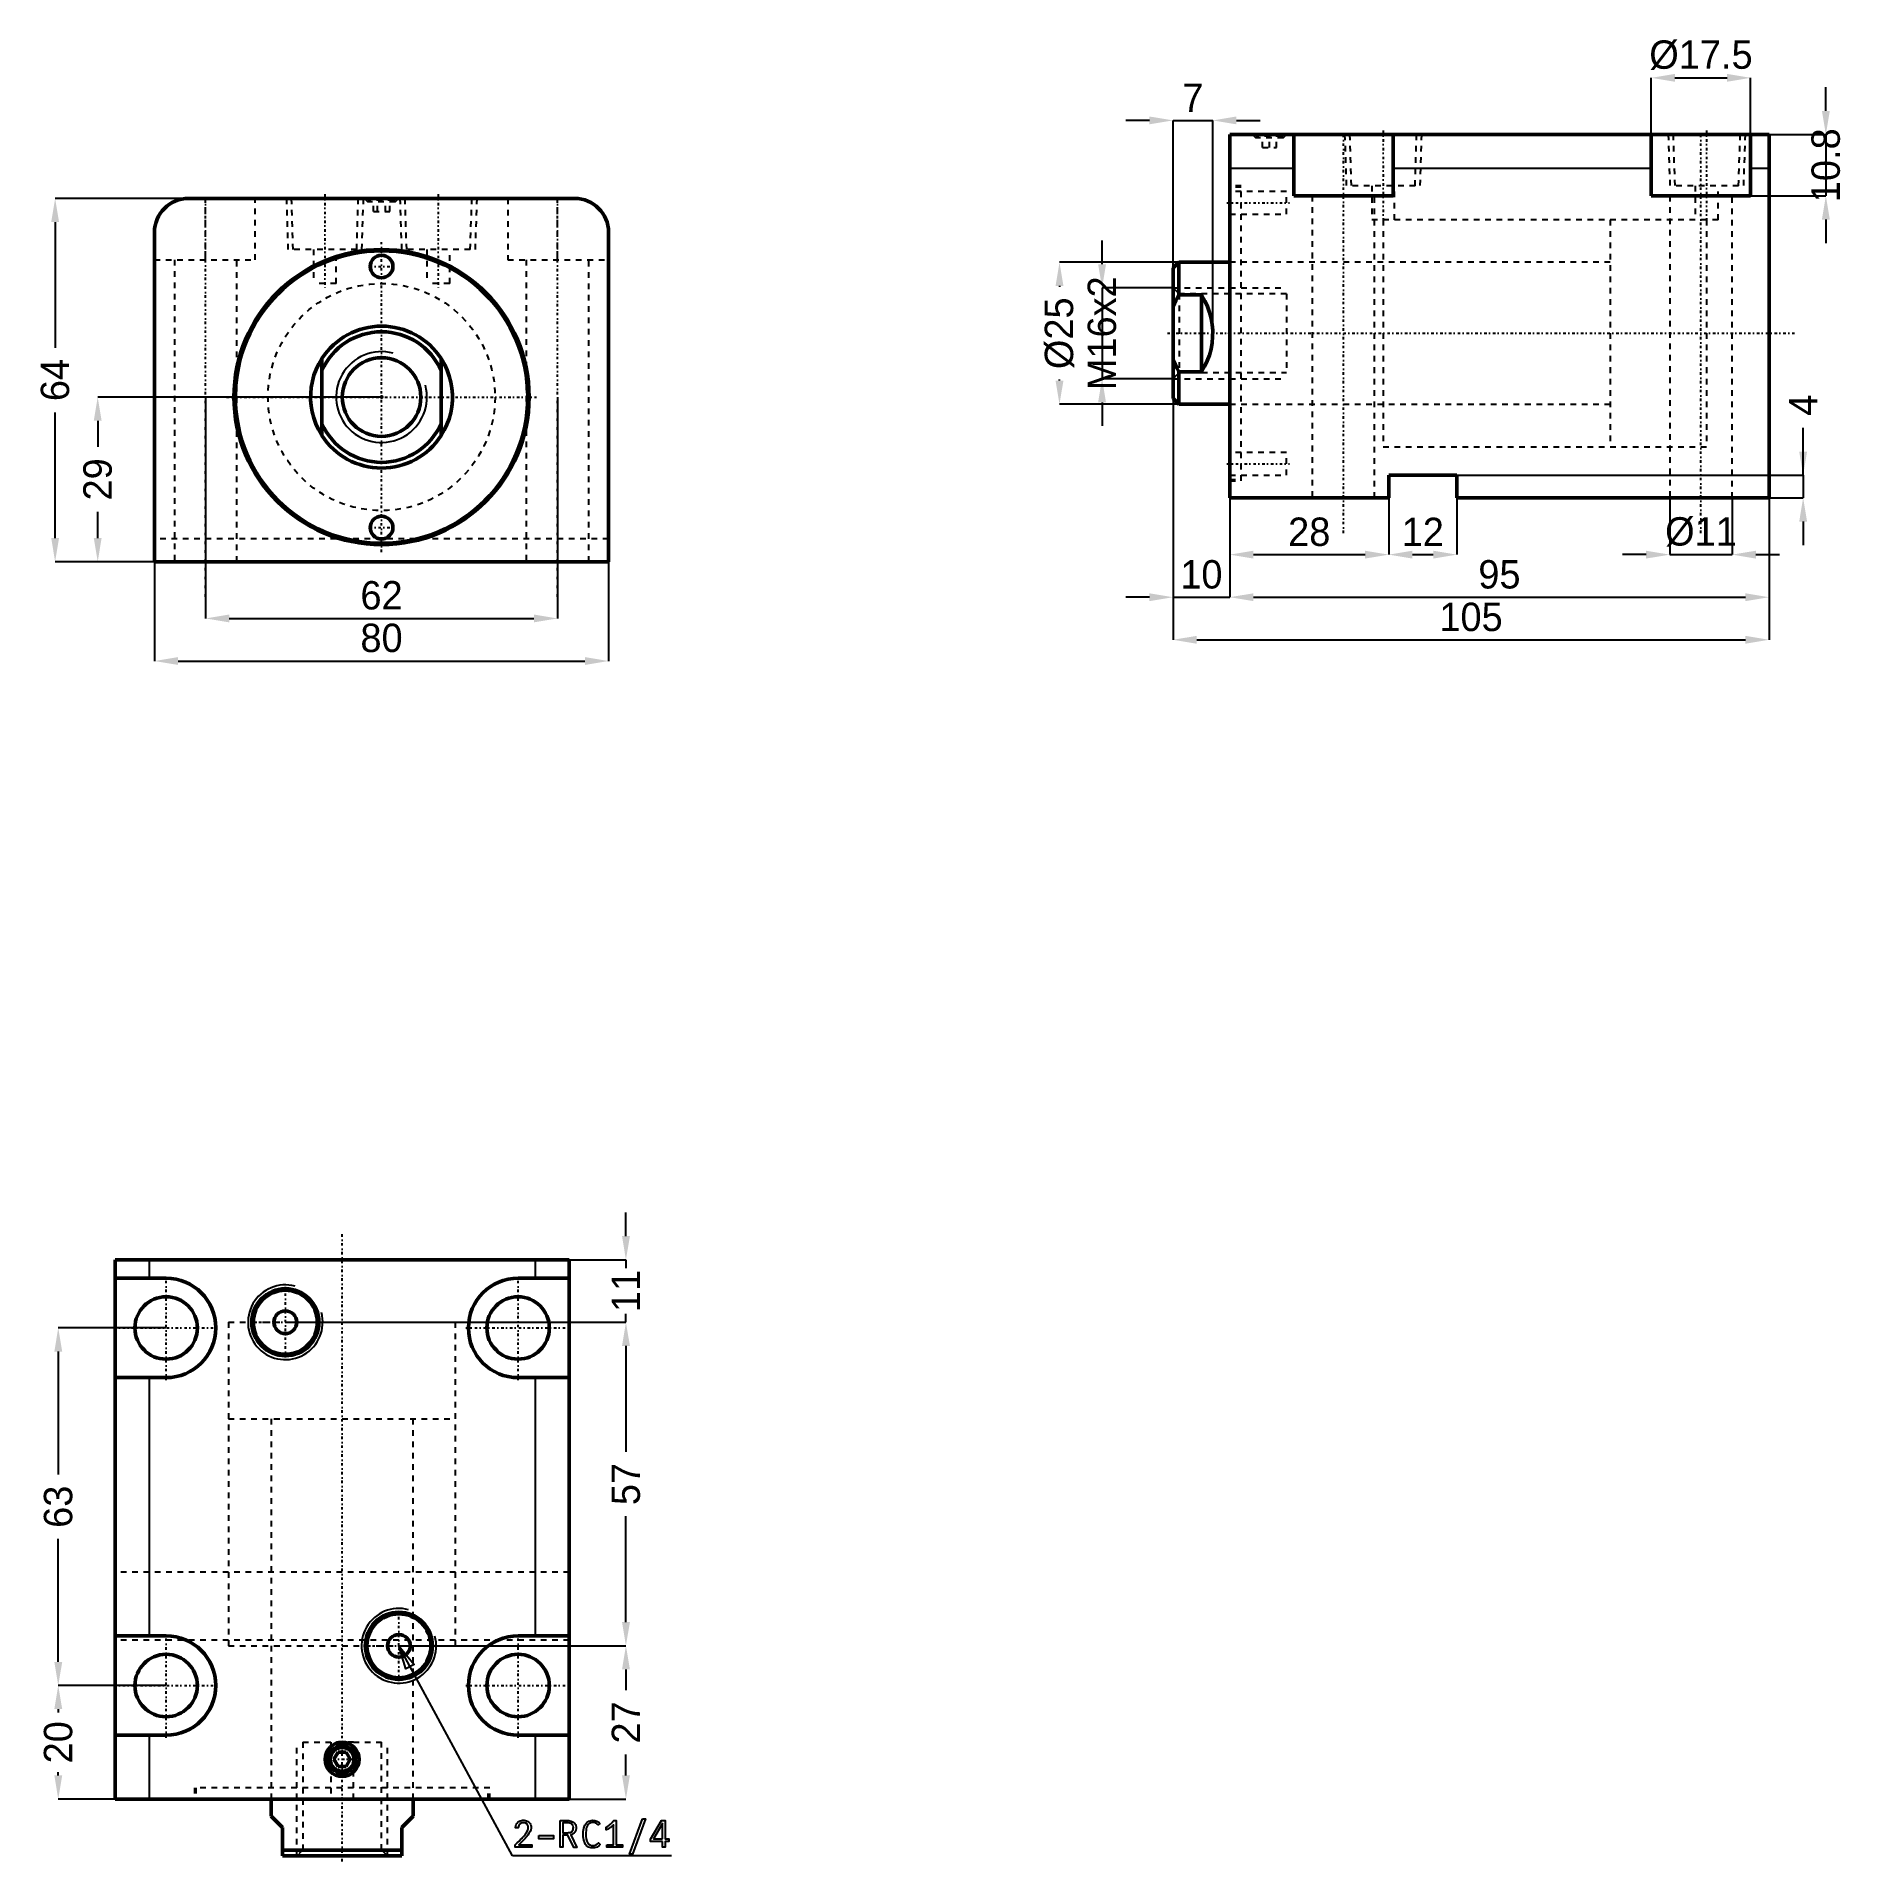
# Model space of a CAD drawing. Header units: millimetres. Extents: x -61 to 258, y -258 to 64.
import ezdxf

# ---------------------------------------------------------------- set-up
doc = ezdxf.new("R2010")
doc.units = ezdxf.units.MM
doc.linetypes.add('Center', pattern=[1.5, 0.45, -0.5, 0.05, -0.5])
doc.linetypes.add('Dashed', pattern=[2, 1, -1])
for name, color, linetype, lineweight in [('2d ConnectionPoints', 7, 'Continuous', 50), ('AM_0', 7, 'Continuous', 50), ('AM_4', 3, 'Continuous', 25), ('AM_5', 3, 'Continuous', 25), ('AM_7', 7, 'Center', 25), ('AM_9', 6, 'Dashed', 25)]:
    doc.layers.add(name, color=color, linetype=linetype, lineweight=lineweight)
doc.dimstyles.new('ISO-25', dxfattribs={"dimtxt": 2.5, "dimasz": 2.5, "dimexe": 1.25, "dimexo": 0.625, "dimtad": 1, "dimtxsty": 'Standard', "dimcen": 2.5, "dimadec": 0, "dimazin": 0, "dimtfac": 1, "dimtmove": 0, "dimatfit": 3, "dimfxl": 1, "dimarcsym": 0})

# ---------------------------------------------------------------- blocks, each defined once
blk = doc.blocks.new('1_RODcxhc_a_sd_40_40_IN_0_in_CXHC_A_IN_LA_40_40ST_0__CN_0')
at = {"layer": 'AM_0'}
for p, q in [((-10.5, -6.78), (-10.5, 6.78)), ((10.5, 6.78), (10.5, -6.78))]:
    blk.add_line(p, q, dxfattribs=at)
for points in [[(-10.5, 6.78), (-11.05, 5.84), (-11.52, 4.86), (-11.9, 3.83), (-12.19, 2.78), (-12.38, 1.71), (-12.48, 0.62), (-12.49, -0.47), (-12.4, -1.55), (-12.22, -2.63), (-11.94, -3.68), (-11.58, -4.71), (-11.12, -5.7), (-10.58, -6.65), (-10.5, -6.78)], [(10.5, -6.78), (11.05, -5.84), (11.52, -4.86), (11.9, -3.83), (12.19, -2.78), (12.38, -1.71), (12.48, -0.62), (12.49, 0.47), (12.4, 1.55), (12.22, 2.63), (11.94, 3.68), (11.58, 4.71), (11.12, 5.7), (10.58, 6.65), (10.5, 6.78)]]:
    blk.add_lwpolyline(points, dxfattribs=at)
blk.add_circle((0, 0), 6.92, dxfattribs=at)
for radius, start, end in [(12.5, 32.8599, 147.1401), (11.5, 24.0706, 155.9294), (11.5, 204.0706, 335.9294), (12.5, 212.8599, 327.1401)]:
    blk.add_arc((0, 0), radius, start, end, dxfattribs=at)
at = {"layer": 'AM_5'}
blk.add_arc((0, 0), 8, 75, 15, dxfattribs=at)
blk = doc.blocks.new('2_bodycxhc_la_a_40_40_0_in_CXHC_A_IN_LA_40_40ST_0__CN_0')
at = {"layer": 'AM_0'}
for p, q in [((34, 35), (-34, 35)), ((-40, 29), (-40, -29)), ((40, -29), (40, 29)), ((-40, -29), (40, -29))]:
    blk.add_line(p, q, dxfattribs=at)
for centre, radius in [((0, 0), 26), ((0, 0), 25.75), ((0, 23), 2), ((0, -23), 2)]:
    blk.add_circle(centre, radius, dxfattribs=at)
for centre, start, end in [((-34, 29), 90, 180), ((34, 29), 360, 90)]:
    blk.add_arc(centre, 6, start, end, dxfattribs=at)
at = {"layer": 'AM_5', "linetype": 'Dashed'}
for p, q in [((-16.77, 35), (-16.48, 26)), ((-3.23, 35), (-3.52, 26)), ((3.23, 35), (3.52, 26)), ((16.77, 35), (16.48, 26))]:
    blk.add_line(p, q, dxfattribs=at)
at = {"layer": 'AM_7'}
for p, q in [((-10, 35.75), (-10, 19.25)), ((10, 35.75), (10, 19.25)), ((-31, -35.2), (-31, 35.2)), ((0, 35.03), (0, 34.37)), ((31, -35.2), (31, 35.2)), ((0, -27.3), (0, 27.3)), ((-2.1, 23), (2.1, 23)), ((-27.3, 0), (27.3, 0)), ((-2.1, -23), (2.1, -23))]:
    blk.add_line(p, q, dxfattribs=at)
at = {"layer": 'AM_9'}
for p, q in [((-31, 24.2), (-31, 35)), ((-22.25, 24.2), (-22.25, 35)), ((-15.91, 35), (-15.63, 26)), ((-4.37, 26), (-4.09, 35)), ((-3, 35), (-2.4, 34.4)), ((-2.1, 34.7), (-2.4, 34.4)), ((2.4, 34.4), (-2.4, 34.4)), ((2.1, 34.7), (-2.1, 34.7)), ((-1.44, 32.7), (-1.44, 34.7)), ((-1.44, 32.7), (1.44, 32.7)), ((-0.72, 32.7), (-0.72, 34.7)), ((0.72, 32.7), (0.72, 34.7)), ((1.44, 32.7), (1.44, 34.7)), ((2.4, 34.4), (2.1, 34.7)), ((2.4, 34.4), (3, 35)), ((4.09, 35), (4.37, 26)), ((15.63, 26), (15.91, 35)), ((22.25, 35), (22.25, 24.2)), ((31, 24.2), (31, 35)), ((-4.37, 26), (-15.63, 26)), ((-12, 26), (-12, 20)), ((-8, 20), (-8, 26)), ((15.63, 26), (4.37, 26)), ((8, 26), (8, 20)), ((12, 20), (12, 26)), ((-40, 24.2), (-22.25, 24.2)), ((-36.5, 24.2), (-36.5, -29)), ((-25.5, -29), (-25.5, 24.2)), ((22.25, 24.2), (40, 24.2)), ((25.5, 24.2), (25.5, -29)), ((36.5, -29), (36.5, 24.2)), ((-8, 20), (-12, 20)), ((12, 20), (8, 20)), ((40, -25), (-40, -25))]:
    blk.add_line(p, q, dxfattribs=at)
blk.add_circle((0, 0), 20, dxfattribs=at)
blk = doc.blocks.new('*D3')
at = {"layer": 'AM_5', "color": 0, "lineweight": -2}
for p, q in [((-40, -29), (-40, -46.5)), ((40, -29), (40, -46.5)), ((-35.83, -46.5), (35.83, -46.5))]:
    blk.add_line(p, q, dxfattribs=at)
at = {"layer": 'AM_5', "color": 0}
for points in [[(-35.83, -45.81), (-35.83, -47.19), (-40, -46.5)], [(35.83, -47.19), (35.83, -45.81), (40, -46.5)]]:
    blk.add_solid(points, dxfattribs=at)
at = {"layer": 'Defpoints', "color": 0}
for p in [(-40, -29), (40, -29), (40, -46.5)]:
    blk.add_point(p, dxfattribs=at)
at = {"layer": 'AM_5', "color": 0, "insert": (0, -42.45), "char_height": 5, "attachment_point": 5}
blk.add_mtext('80', dxfattribs=at)
blk = doc.blocks.new('*D4')
at = {"layer": 'AM_5', "color": 0, "lineweight": -2}
for p, q in [((-31, 0), (-31, -39)), ((31, 0), (31, -39)), ((-26.83, -39), (26.83, -39))]:
    blk.add_line(p, q, dxfattribs=at)
at = {"layer": 'AM_5', "color": 0}
for points in [[(-26.83, -38.31), (-26.83, -39.69), (-31, -39)], [(26.83, -39.69), (26.83, -38.31), (31, -39)]]:
    blk.add_solid(points, dxfattribs=at)
at = {"layer": 'Defpoints', "color": 0}
for p in [(-31, 0), (31, 0), (31, -39)]:
    blk.add_point(p, dxfattribs=at)
at = {"layer": 'AM_5', "color": 0, "insert": (0, -34.95), "char_height": 5, "attachment_point": 5}
blk.add_mtext('62', dxfattribs=at)
blk = doc.blocks.new('*D5')
at = {"layer": 'AM_5', "color": 0, "lineweight": -2}
for p, q in [((-34, 35), (-57.5, 35)), ((-57.5, 30.83), (-57.5, 8.69)), ((-57.5, -24.83), (-57.5, -2.69)), ((-40, -29), (-57.5, -29))]:
    blk.add_line(p, q, dxfattribs=at)
at = {"layer": 'AM_5', "color": 0}
for points in [[(-56.81, 30.83), (-58.19, 30.83), (-57.5, 35)], [(-58.19, -24.83), (-56.81, -24.83), (-57.5, -29)]]:
    blk.add_solid(points, dxfattribs=at)
at = {"layer": 'Defpoints', "color": 0}
for p in [(-57.5, 35), (-34, 35), (-40, -29)]:
    blk.add_point(p, dxfattribs=at)
at = {"layer": 'AM_5', "color": 0, "insert": (-57.5, 3), "char_height": 5, "attachment_point": 5, "rotation": 90}
blk.add_mtext('64', dxfattribs=at)
blk = doc.blocks.new('*D6')
at = {"layer": 'AM_5', "color": 0, "lineweight": -2}
for p, q in [((0, 0), (-50, 0)), ((-50, -4.17), (-50, -8.78)), ((-50, -24.83), (-50, -20.22)), ((-40, -29), (-50, -29))]:
    blk.add_line(p, q, dxfattribs=at)
at = {"layer": 'AM_5', "color": 0}
for points in [[(-49.31, -4.17), (-50.69, -4.17), (-50, 0)], [(-50.69, -24.83), (-49.31, -24.83), (-50, -29)]]:
    blk.add_solid(points, dxfattribs=at)
at = {"layer": 'Defpoints', "color": 0}
for p in [(-50, 0), (0, 0), (-40, -29)]:
    blk.add_point(p, dxfattribs=at)
at = {"layer": 'AM_5', "color": 0, "insert": (-50, -14.5), "char_height": 5, "attachment_point": 5, "rotation": 90}
blk.add_mtext('29', dxfattribs=at)
blk = doc.blocks.new('1_RODcxhc_a_sd_40_40_IN_0_in_CXHC_A_IN_LA_40_40ST_0__CN_2')
at = {"layer": 'AM_0'}
for p, q in [((-9, 12.5), (-10, 11.5)), ((-10, 11.5), (-10, -11.5)), ((0, 12.5), (-9, 12.5)), ((-9, 12.5), (-9, 6.78)), ((-5, 6.78), (-9, 6.78)), ((-5, 6.78), (-5, -6.78)), ((-9, -6.78), (-5, -6.78)), ((-9, -6.78), (-9, -12.5)), ((-10, -11.5), (-9, -12.5)), ((-9, -12.5), (0, -12.5))]:
    blk.add_line(p, q, dxfattribs=at)
for points in [[(-9, 6.78), (-9.53, 5.75), (-10, 4.69)], [(-5, -6.78), (-4.45, -5.84), (-3.98, -4.86), (-3.6, -3.83), (-3.31, -2.78), (-3.12, -1.71), (-3.02, -0.62), (-3.01, 0.47), (-3.1, 1.55), (-3.28, 2.63), (-3.56, 3.68), (-3.92, 4.71), (-4.38, 5.7), (-4.92, 6.65), (-5, 6.78)], [(-10, -4.69), (-9.29, -6.23), (-9, -6.78)]]:
    blk.add_lwpolyline(points, dxfattribs=at)
at = {"layer": 'AM_5', "linetype": 'Dashed'}
for p, q in [((-10, 8), (10, 8)), ((-10, -8), (10, -8))]:
    blk.add_line(p, q, dxfattribs=at)
at = {"layer": 'AM_9'}
for p, q in [((84, 20), (67, 20)), ((67, 20), (67, -20)), ((84, 20), (84, -20)), ((67, 12.5), (0, 12.5)), ((-8.92, 6.92), (-10, 8)), ((10, 6.92), (-8.92, 6.92)), ((-8.92, 6.92), (-8.92, -6.92)), ((10, 6.92), (10, -6.92)), ((-10, -8), (-8.92, -6.92)), ((-8.92, -6.92), (10, -6.92)), ((0, -12.5), (67, -12.5)), ((67, -20), (84, -20))]:
    blk.add_line(p, q, dxfattribs=at)
blk = doc.blocks.new('2_bodycxhc_la_a_40_40_0_in_CXHC_A_IN_LA_40_40ST_0__CN_2')
at = {"layer": 'AM_0'}
for p, q in [((95, 35), (0, 35)), ((0, -29), (0, 35)), ((11.25, 24.2), (11.25, 35)), ((28.75, 35), (28.75, 24.2)), ((74.25, 24.2), (74.25, 35)), ((91.75, 35), (91.75, 24.2)), ((95, -29), (95, 35)), ((28.75, 24.2), (11.25, 24.2)), ((91.75, 24.2), (74.25, 24.2)), ((28, -25), (28, -29)), ((40, -25), (28, -25)), ((40, -29), (40, -25)), ((28, -29), (0, -29)), ((95, -29), (40, -29))]:
    blk.add_line(p, q, dxfattribs=at)
at = {"layer": 'AM_4'}
for p, q in [((11.25, 29), (0, 29)), ((74.25, 29), (28.75, 29)), ((95, 29), (91.75, 29))]:
    blk.add_line(p, q, dxfattribs=at)
at = {"layer": 'AM_5', "linetype": 'Dashed'}
for p, q in [((20.23, 35), (20.52, 26)), ((33.77, 35), (33.48, 26)), ((77.23, 35), (77.52, 26)), ((90.77, 35), (90.48, 26))]:
    blk.add_line(p, q, dxfattribs=at)
at = {"layer": 'AM_7'}
for p, q in [((27, 35.75), (27, 19.25)), ((84, 35.75), (84, 19.25)), ((7, 35.03), (7, 34.37)), ((20, -35.2), (20, 35.2)), ((83, -35.2), (83, 35.2)), ((-0.5, 23), (10.5, 23)), ((-11, 0), (99.75, 0)), ((-0.5, -23), (10.5, -23))]:
    blk.add_line(p, q, dxfattribs=at)
at = {"layer": 'AM_9'}
for p, q in [((4, 35), (4.6, 34.4)), ((4.9, 34.7), (4.6, 34.4)), ((9.4, 34.4), (4.6, 34.4)), ((9.1, 34.7), (4.9, 34.7)), ((5.75, 32.7), (5.75, 34.7)), ((5.75, 32.7), (8.25, 32.7)), ((7, 32.7), (7, 34.7)), ((8.25, 32.7), (8.25, 34.7)), ((9.4, 34.4), (9.1, 34.7)), ((9.4, 34.4), (10, 35)), ((21.09, 35), (21.37, 26)), ((32.63, 26), (32.91, 35)), ((78.09, 35), (78.37, 26)), ((89.63, 26), (89.91, 35)), ((2, 26), (0, 26)), ((2, 25.75), (0, 25.75)), ((2, -26), (2, 26)), ((32.63, 26), (21.37, 26)), ((25, 26), (25, 20)), ((29, 20), (29, 26)), ((89.63, 26), (78.37, 26)), ((82, 26), (82, 20)), ((86, 20), (86, 26)), ((10, 25), (0, 25)), ((10, 21), (10, 25)), ((14.5, 24.2), (14.5, -29)), ((25.5, -29), (25.5, 24.2)), ((77.5, 24.2), (77.5, -29)), ((88.5, -29), (88.5, 24.2)), ((0, 21), (10, 21)), ((86, 20), (25, 20)), ((27, 20), (27, -20)), ((84, 20), (84, -20)), ((27, 12.5), (0, 12.5)), ((0, -12.5), (27, -12.5)), ((10, -21), (0, -21)), ((10, -25), (10, -21)), ((27, -20), (84, -20)), ((0, -25), (10, -25)), ((0, -25.75), (2, -25.75)), ((0, -26), (2, -26))]:
    blk.add_line(p, q, dxfattribs=at)
blk = doc.blocks.new('*D22')
at = {"layer": 'AM_5', "color": 0, "lineweight": -2}
for p, q in [((177.42, -13.76), (177.42, -27.76)), ((149.42, -17.76), (149.42, -27.76)), ((153.59, -27.76), (173.26, -27.76))]:
    blk.add_line(p, q, dxfattribs=at)
at = {"layer": 'AM_5', "color": 0}
for points in [[(153.59, -27.07), (153.59, -28.45), (149.42, -27.76)], [(173.26, -28.45), (173.26, -27.07), (177.42, -27.76)]]:
    blk.add_solid(points, dxfattribs=at)
at = {"layer": 'Defpoints', "color": 0}
for p in [(177.42, -13.76), (149.42, -17.76), (177.42, -27.76)]:
    blk.add_point(p, dxfattribs=at)
at = {"layer": 'AM_5', "color": 0, "insert": (163.42, -23.76), "char_height": 5, "attachment_point": 5}
blk.add_mtext('28', dxfattribs=at)
blk = doc.blocks.new('*D23')
at = {"layer": 'AM_5', "color": 0, "lineweight": -2}
for p, q in [((149.42, -17.76), (149.42, -35.26)), ((244.42, -17.76), (244.42, -35.26)), ((153.59, -35.26), (240.26, -35.26))]:
    blk.add_line(p, q, dxfattribs=at)
at = {"layer": 'AM_5', "color": 0}
for points in [[(153.59, -34.57), (153.59, -35.95), (149.42, -35.26)], [(240.26, -35.95), (240.26, -34.57), (244.42, -35.26)]]:
    blk.add_solid(points, dxfattribs=at)
at = {"layer": 'Defpoints', "color": 0}
for p in [(149.42, -17.76), (244.42, -17.76), (244.42, -35.26)]:
    blk.add_point(p, dxfattribs=at)
at = {"layer": 'AM_5', "color": 0, "insert": (196.92, -31.26), "char_height": 5, "attachment_point": 5}
blk.add_mtext('95', dxfattribs=at)
blk = doc.blocks.new('*D24')
at = {"layer": 'AM_5', "color": 0, "lineweight": -2}
for p, q in [((139.42, 11.24), (139.42, -42.76)), ((244.42, -17.76), (244.42, -42.76)), ((143.59, -42.76), (240.26, -42.76))]:
    blk.add_line(p, q, dxfattribs=at)
at = {"layer": 'AM_5', "color": 0}
for points in [[(143.59, -42.07), (143.59, -43.45), (139.42, -42.76)], [(240.26, -43.45), (240.26, -42.07), (244.42, -42.76)]]:
    blk.add_solid(points, dxfattribs=at)
at = {"layer": 'Defpoints', "color": 0}
for p in [(139.42, 11.24), (244.42, -17.76), (244.42, -42.76)]:
    blk.add_point(p, dxfattribs=at)
at = {"layer": 'AM_5', "color": 0, "insert": (191.92, -38.76), "char_height": 5, "attachment_point": 5}
blk.add_mtext('105', dxfattribs=at)
blk = doc.blocks.new('*D25')
at = {"layer": 'AM_5', "color": 0, "lineweight": -2}
for p, q in [((177.42, -13.76), (177.42, -27.76)), ((189.42, -17.76), (189.42, -27.76)), ((181.59, -27.76), (185.26, -27.76))]:
    blk.add_line(p, q, dxfattribs=at)
at = {"layer": 'AM_5', "color": 0}
for points in [[(181.59, -27.07), (181.59, -28.45), (177.42, -27.76)], [(185.26, -28.45), (185.26, -27.07), (189.42, -27.76)]]:
    blk.add_solid(points, dxfattribs=at)
at = {"layer": 'Defpoints', "color": 0}
for p in [(177.42, -13.76), (189.42, -17.76), (189.42, -27.76)]:
    blk.add_point(p, dxfattribs=at)
at = {"layer": 'AM_5', "color": 0, "insert": (183.42, -23.76), "char_height": 5, "attachment_point": 5}
blk.add_mtext('12', dxfattribs=at)
blk = doc.blocks.new('*D26')
at = {"layer": 'AM_5', "color": 0, "lineweight": -2}
for p, q in [((250.42, -13.76), (250.42, -5.43)), ((177.42, -13.76), (250.42, -13.76)), ((250.42, -13.76), (250.42, -17.76)), ((189.42, -17.76), (250.42, -17.76)), ((250.42, -21.93), (250.42, -26.09))]:
    blk.add_line(p, q, dxfattribs=at)
at = {"layer": 'AM_5', "color": 0}
for points in [[(249.73, -9.59), (251.12, -9.59), (250.42, -13.76)], [(251.12, -21.93), (249.73, -21.93), (250.42, -17.76)]]:
    blk.add_solid(points, dxfattribs=at)
at = {"layer": 'Defpoints', "color": 0}
for p in [(177.42, -13.76), (189.42, -17.76), (250.42, -17.76)]:
    blk.add_point(p, dxfattribs=at)
at = {"layer": 'AM_5', "color": 0, "insert": (250.42, -1.43), "char_height": 5, "attachment_point": 5, "rotation": 90}
blk.add_mtext('4', dxfattribs=at)
blk = doc.blocks.new('*D27')
at = {"layer": 'AM_5', "color": 0, "lineweight": -2}
for p, q in [((226.92, -17.76), (226.92, -27.76)), ((237.92, -17.76), (237.92, -27.76)), ((222.76, -27.76), (218.59, -27.76)), ((226.92, -27.76), (237.92, -27.76)), ((242.09, -27.76), (246.26, -27.76))]:
    blk.add_line(p, q, dxfattribs=at)
at = {"layer": 'AM_5', "color": 0}
for points in [[(222.76, -28.45), (222.76, -27.07), (226.92, -27.76)], [(242.09, -27.07), (242.09, -28.45), (237.92, -27.76)]]:
    blk.add_solid(points, dxfattribs=at)
at = {"layer": 'Defpoints', "color": 0}
for p in [(226.92, -17.76), (237.92, -17.76), (237.92, -27.76)]:
    blk.add_point(p, dxfattribs=at)
at = {"layer": 'AM_5', "color": 0, "insert": (232.42, -23.76), "char_height": 5, "attachment_point": 5}
blk.add_mtext('Ø11', dxfattribs=at)
blk = doc.blocks.new('*D28')
at = {"layer": 'AM_5', "color": 0, "lineweight": -2}
for p, q in [((223.67, 46.24), (223.67, 56.24)), ((227.84, 56.24), (237.01, 56.24)), ((241.17, 46.24), (241.17, 56.24))]:
    blk.add_line(p, q, dxfattribs=at)
at = {"layer": 'AM_5', "color": 0}
for points in [[(227.84, 56.93), (227.84, 55.55), (223.67, 56.24)], [(237.01, 55.55), (237.01, 56.93), (241.17, 56.24)]]:
    blk.add_solid(points, dxfattribs=at)
at = {"layer": 'Defpoints', "color": 0}
for p in [(241.17, 56.24), (223.67, 46.24), (241.17, 46.24)]:
    blk.add_point(p, dxfattribs=at)
at = {"layer": 'AM_5', "color": 0, "insert": (232.42, 60.24), "char_height": 5, "attachment_point": 5}
blk.add_mtext('Ø17.5', dxfattribs=at)
blk = doc.blocks.new('*D29')
at = {"layer": 'AM_5', "color": 0, "lineweight": -2}
for p, q in [((254.42, 50.41), (254.42, 54.57)), ((241.17, 46.24), (254.42, 46.24)), ((254.42, 46.24), (254.42, 35.44)), ((241.17, 35.44), (254.42, 35.44)), ((254.42, 31.27), (254.42, 27.11))]:
    blk.add_line(p, q, dxfattribs=at)
at = {"layer": 'AM_5', "color": 0}
for points in [[(253.73, 50.41), (255.12, 50.41), (254.42, 46.24)], [(255.12, 31.27), (253.73, 31.27), (254.42, 35.44)]]:
    blk.add_solid(points, dxfattribs=at)
at = {"layer": 'Defpoints', "color": 0}
for p in [(241.17, 46.24), (241.17, 35.44), (254.42, 35.44)]:
    blk.add_point(p, dxfattribs=at)
at = {"layer": 'AM_5', "color": 0, "insert": (254.42, 40.84), "char_height": 5, "attachment_point": 5, "rotation": 90}
blk.add_mtext('10.8', dxfattribs=at)
blk = doc.blocks.new('*D30')
at = {"layer": 'AM_5', "color": 0, "lineweight": -2}
for p, q in [((139.42, 11.24), (139.42, -35.26)), ((149.42, -17.76), (149.42, -35.26)), ((135.26, -35.26), (131.09, -35.26)), ((139.42, -35.26), (149.42, -35.26)), ((153.59, -35.26), (157.76, -35.26))]:
    blk.add_line(p, q, dxfattribs=at)
at = {"layer": 'AM_5', "color": 0}
for points in [[(135.26, -35.95), (135.26, -34.57), (139.42, -35.26)], [(153.59, -34.57), (153.59, -35.95), (149.42, -35.26)]]:
    blk.add_solid(points, dxfattribs=at)
at = {"layer": 'Defpoints', "color": 0}
for p in [(139.42, 11.24), (149.42, -17.76), (149.42, -35.26)]:
    blk.add_point(p, dxfattribs=at)
at = {"layer": 'AM_5', "color": 0, "insert": (144.42, -31.26), "char_height": 5, "attachment_point": 5}
blk.add_mtext('10', dxfattribs=at)
blk = doc.blocks.new('*D31')
at = {"layer": 'AM_5', "color": 0, "lineweight": -2}
for p, q in [((135.26, 48.74), (131.09, 48.74)), ((139.42, 11.24), (139.42, 48.74)), ((139.42, 48.74), (146.42, 48.74)), ((146.42, 11.24), (146.42, 48.74)), ((150.59, 48.74), (154.76, 48.74))]:
    blk.add_line(p, q, dxfattribs=at)
at = {"layer": 'AM_5', "color": 0}
for points in [[(135.26, 48.05), (135.26, 49.43), (139.42, 48.74)], [(150.59, 49.43), (150.59, 48.05), (146.42, 48.74)]]:
    blk.add_solid(points, dxfattribs=at)
at = {"layer": 'Defpoints', "color": 0}
for p in [(146.42, 48.74), (139.42, 11.24), (146.42, 11.24)]:
    blk.add_point(p, dxfattribs=at)
at = {"layer": 'AM_5', "color": 0, "insert": (142.92, 52.74), "char_height": 5, "attachment_point": 5}
blk.add_mtext('7', dxfattribs=at)
blk = doc.blocks.new('*D32')
at = {"layer": 'AM_5', "color": 0, "lineweight": -2}
for p, q in [((140.42, 23.74), (119.42, 23.74)), ((119.42, 19.57), (119.42, 19.41)), ((119.42, 2.91), (119.42, 3.07)), ((140.42, -1.26), (119.42, -1.26))]:
    blk.add_line(p, q, dxfattribs=at)
at = {"layer": 'AM_5', "color": 0}
for points in [[(120.12, 19.57), (118.73, 19.57), (119.42, 23.74)], [(118.73, 2.91), (120.12, 2.91), (119.42, -1.26)]]:
    blk.add_solid(points, dxfattribs=at)
at = {"layer": 'Defpoints', "color": 0}
for p in [(119.42, 23.74), (140.42, 23.74), (140.42, -1.26)]:
    blk.add_point(p, dxfattribs=at)
at = {"layer": 'AM_5', "color": 0, "insert": (119.42, 11.24), "char_height": 5, "attachment_point": 5, "rotation": 90}
blk.add_mtext('Ø25', dxfattribs=at)
blk = doc.blocks.new('*D33')
at = {"layer": 'AM_5', "color": 0, "lineweight": -2}
for p, q in [((126.92, 23.41), (126.92, 27.57)), ((139.42, 19.24), (126.92, 19.24)), ((126.92, 19.24), (126.92, 3.24)), ((139.42, 3.24), (126.92, 3.24)), ((126.92, -0.93), (126.92, -5.09))]:
    blk.add_line(p, q, dxfattribs=at)
at = {"layer": 'AM_5', "color": 0}
for points in [[(126.23, 23.41), (127.62, 23.41), (126.92, 19.24)], [(127.62, -0.93), (126.23, -0.93), (126.92, 3.24)]]:
    blk.add_solid(points, dxfattribs=at)
at = {"layer": 'Defpoints', "color": 0}
for p in [(139.42, 19.24), (126.92, 3.24), (139.42, 3.24)]:
    blk.add_point(p, dxfattribs=at)
at = {"layer": 'AM_5', "color": 0, "insert": (126.92, 11.24), "char_height": 5, "attachment_point": 5, "rotation": 90}
blk.add_mtext('M16x2', dxfattribs=at)
blk = doc.blocks.new('1_RODcxhc_a_sd_40_40_IN_0_in_CXHC_A_IN_LA_40_40ST_0__CN_4')
at = {"layer": 'AM_0'}
for p, q in [((-12.5, 0), (-12.5, -3)), ((12.5, -3), (12.5, 0)), ((-10.5, -5), (-12.5, -3)), ((12.5, -3), (10.5, -5)), ((-10.5, -10), (-10.5, -5)), ((10.5, -5), (10.5, -10)), ((-10.5, -9), (10.5, -9)), ((-10.5, -10), (10.5, -10))]:
    blk.add_line(p, q, dxfattribs=at)
at = {"layer": 'AM_5', "linetype": 'Dashed'}
for p, q in [((-8, -10), (-8, 10)), ((8, -10), (8, 10))]:
    blk.add_line(p, q, dxfattribs=at)
at = {"layer": 'AM_7'}
blk.add_line((0, -11), (0, 99.75), dxfattribs=at)
at = {"layer": 'AM_9'}
for p, q in [((-20, 84), (20, 84)), ((-20, 84), (-20, 67)), ((20, 67), (20, 84)), ((-20, 67), (20, 67)), ((-12.5, 67), (-12.5, 0)), ((12.5, 0), (12.5, 67)), ((-6.9175, 10), (-2, 10)), ((-6.9175, 10), (-6.9175, -8.9175)), ((2, 10), (6.9175, 10)), ((6.9175, -8.9175), (6.9175, 10)), ((-6.9175, -8.9175), (-8, -10)), ((-6.9175, -8.9175), (6.9175, -8.9175)), ((8, -10), (6.9175, -8.9175))]:
    blk.add_line(p, q, dxfattribs=at)
blk = doc.blocks.new('2_bodycxhc_la_a_40_40_0_in_CXHC_A_IN_LA_40_40ST_0__CN_4')
at = {"layer": 'AM_0'}
for p, q in [((40, 95), (-40, 95)), ((-40, 95), (-40, 0)), ((40, 95), (40, 0)), ((-40, 91.75), (-31, 91.75)), ((31, 91.75), (40, 91.75)), ((-31, 74.25), (-40, 74.25)), ((40, 74.25), (31, 74.25)), ((-40, 28.75), (-31, 28.75)), ((31, 28.75), (40, 28.75)), ((-31, 11.25), (-40, 11.25)), ((40, 11.25), (31, 11.25)), ((-0.72, 8.25), (-1.44, 7)), ((-1.44, 7), (-0.72, 5.75)), ((0.72, 8.25), (-0.72, 8.25)), ((1.44, 7), (0.72, 8.25)), ((0.72, 5.75), (1.44, 7)), ((-0.72, 5.75), (0.72, 5.75)), ((40, 0), (-40, 0))]:
    blk.add_line(p, q, dxfattribs=at)
for centre, radius in [((-31, 83), 5.5), ((-10, 84), 5.91), ((-10, 84), 5.63), ((31, 83), 5.5), ((-10, 84), 2), ((10, 27), 5.91), ((10, 27), 5.63), ((10, 27), 2), ((-31, 20), 5.5), ((31, 20), 5.5), ((0, 7), 3), ((0, 7), 2.4), ((0, 7), 2.1)]:
    blk.add_circle(centre, radius, dxfattribs=at)
for centre, start, end in [((-31, 83), 270, 90), ((31, 83), 90, 270), ((-31, 20), 270, 90), ((31, 20), 90, 270)]:
    blk.add_arc(centre, 8.75, start, end, dxfattribs=at)
at = {"layer": 'AM_4'}
for p, q in [((-34, 95), (-34, 91.75)), ((34, 95), (34, 91.75)), ((-34, 74.25), (-34, 28.75)), ((34, 74.25), (34, 28.75)), ((-34, 11.25), (-34, 0)), ((34, 11.25), (34, 0))]:
    blk.add_line(p, q, dxfattribs=at)
at = {"layer": 'AM_5'}
for centre in [(-10, 84), (10, 27)]:
    blk.add_arc(centre, 6.58, 75, 15, dxfattribs=at)
at = {"layer": 'AM_7'}
for p, q in [((-31, 73.81), (-31, 92.19)), ((-10, 77.79), (-10, 90.21)), ((31, 73.81), (31, 92.19)), ((-16.21, 84), (-3.79, 84)), ((-40.19, 83), (-21.81, 83)), ((21.81, 83), (40.19, 83)), ((10, 20.79), (10, 33.21)), ((-31, 10.81), (-31, 29.19)), ((31, 10.81), (31, 29.19)), ((3.79, 27), (16.21, 27)), ((-40.19, 20), (-21.81, 20)), ((21.81, 20), (40.19, 20)), ((-3.15, 7), (3.15, 7))]:
    blk.add_line(p, q, dxfattribs=at)
at = {"layer": 'AM_9'}
for p, q in [((-20, 84), (20, 84)), ((-20, 84), (-20, 27)), ((20, 27), (20, 84)), ((40, 40), (-40, 40)), ((40, 28), (-40, 28)), ((-20, 27), (20, 27)), ((-12.5, 27), (-12.5, 0)), ((12.5, 0), (12.5, 27)), ((2, 10), (-2, 10)), ((-2, 10), (-2, 0)), ((2, 0), (2, 10)), ((26, 2), (-26, 2)), ((-26, 2), (-26, 0)), ((-25.75, 2), (-25.75, 0)), ((25.75, 0), (25.75, 2)), ((26, 0), (26, 2))]:
    blk.add_line(p, q, dxfattribs=at)
blk = doc.blocks.new('*D42')
at = {"layer": 'AM_5', "color": 0, "lineweight": -2}
for p, q in [((-37.95, -226.99), (-56.95, -226.99)), ((-56.95, -231.15), (-56.95, -231.74)), ((-56.95, -242.82), (-56.95, -242.24)), ((-46.95, -246.99), (-56.95, -246.99))]:
    blk.add_line(p, q, dxfattribs=at)
at = {"layer": 'AM_5', "color": 0}
for points in [[(-56.25, -231.15), (-57.64, -231.15), (-56.95, -226.99)], [(-57.64, -242.82), (-56.25, -242.82), (-56.95, -246.99)]]:
    blk.add_solid(points, dxfattribs=at)
at = {"layer": 'Defpoints', "color": 0}
for p in [(-56.95, -226.99), (-37.95, -226.99), (-46.95, -246.99)]:
    blk.add_point(p, dxfattribs=at)
at = {"layer": 'AM_5', "color": 0, "insert": (-56.95, -236.99), "char_height": 5, "attachment_point": 5, "rotation": 90}
blk.add_mtext('20', dxfattribs=at)
blk = doc.blocks.new('*D43')
at = {"layer": 'AM_5', "color": 0, "lineweight": -2}
for p, q in [((-37.95, -163.99), (-56.95, -163.99)), ((-56.95, -168.15), (-56.95, -189.82)), ((-56.95, -222.82), (-56.95, -201.15)), ((-37.95, -226.99), (-56.95, -226.99))]:
    blk.add_line(p, q, dxfattribs=at)
at = {"layer": 'AM_5', "color": 0}
for points in [[(-56.25, -168.15), (-57.64, -168.15), (-56.95, -163.99)], [(-57.64, -222.82), (-56.25, -222.82), (-56.95, -226.99)]]:
    blk.add_solid(points, dxfattribs=at)
at = {"layer": 'Defpoints', "color": 0}
for p in [(-56.95, -163.99), (-37.95, -163.99), (-37.95, -226.99)]:
    blk.add_point(p, dxfattribs=at)
at = {"layer": 'AM_5', "color": 0, "insert": (-56.95, -195.49), "char_height": 5, "attachment_point": 5, "rotation": 90}
blk.add_mtext('63', dxfattribs=at)
blk = doc.blocks.new('*D44')
at = {"layer": 'AM_5', "color": 0, "lineweight": -2}
for p, q in [((3.05, -219.99), (43.05, -219.99)), ((43.05, -224.15), (43.05, -227.82)), ((43.05, -242.82), (43.05, -239.15)), ((33.05, -246.99), (43.05, -246.99))]:
    blk.add_line(p, q, dxfattribs=at)
at = {"layer": 'AM_5', "color": 0}
for points in [[(43.75, -224.15), (42.36, -224.15), (43.05, -219.99)], [(42.36, -242.82), (43.75, -242.82), (43.05, -246.99)]]:
    blk.add_solid(points, dxfattribs=at)
at = {"layer": 'Defpoints', "color": 0}
for p in [(3.05, -219.99), (33.05, -246.99), (43.05, -246.99)]:
    blk.add_point(p, dxfattribs=at)
at = {"layer": 'AM_5', "color": 0, "insert": (43.05, -233.49), "char_height": 5, "attachment_point": 5, "rotation": 90}
blk.add_mtext('27', dxfattribs=at)
blk = doc.blocks.new('*D45')
at = {"layer": 'AM_5', "color": 0, "lineweight": -2}
for p, q in [((43.05, -147.82), (43.05, -143.65)), ((33.05, -151.99), (43.05, -151.99)), ((43.05, -151.99), (43.05, -153.49)), ((-16.95, -162.99), (43.05, -162.99)), ((43.05, -162.99), (43.05, -161.49)), ((43.05, -167.15), (43.05, -171.32))]:
    blk.add_line(p, q, dxfattribs=at)
at = {"layer": 'AM_5', "color": 0}
for points in [[(42.36, -147.82), (43.75, -147.82), (43.05, -151.99)], [(43.75, -167.15), (42.36, -167.15), (43.05, -162.99)]]:
    blk.add_solid(points, dxfattribs=at)
at = {"layer": 'Defpoints', "color": 0}
for p in [(33.05, -151.99), (43.05, -151.99), (-16.95, -162.99)]:
    blk.add_point(p, dxfattribs=at)
at = {"layer": 'AM_5', "color": 0, "insert": (43.05, -157.49), "char_height": 5, "attachment_point": 5, "rotation": 90}
blk.add_mtext('11', dxfattribs=at)
blk = doc.blocks.new('*D46')
at = {"layer": 'AM_5', "color": 0, "lineweight": -2}
for p, q in [((-16.95, -162.99), (43.05, -162.99)), ((43.05, -167.15), (43.05, -185.82)), ((43.05, -215.82), (43.05, -197.15)), ((3.05, -219.99), (43.05, -219.99))]:
    blk.add_line(p, q, dxfattribs=at)
at = {"layer": 'AM_5', "color": 0}
for points in [[(43.75, -167.15), (42.36, -167.15), (43.05, -162.99)], [(42.36, -215.82), (43.75, -215.82), (43.05, -219.99)]]:
    blk.add_solid(points, dxfattribs=at)
at = {"layer": 'Defpoints', "color": 0}
for p in [(-16.95, -162.99), (43.05, -162.99), (3.05, -219.99)]:
    blk.add_point(p, dxfattribs=at)
at = {"layer": 'AM_5', "color": 0, "insert": (43.05, -191.49), "char_height": 5, "attachment_point": 5, "rotation": 90}
blk.add_mtext('57', dxfattribs=at)

msp = doc.modelspace()

# ---------------------------------------------------------------- linework, layer by layer
at = {"layer": '2d ConnectionPoints'}
for p in [(149.425, 11.24), (0, 0), (-6.946, -246.988)]:
    msp.add_point(p, dxfattribs=at)
at = {"layer": 'AM_5'}
for p, q in [((23.054, -256.988), (3.054, -219.988)), ((51.054, -256.988), (23.054, -256.988))]:
    msp.add_line(p, q, dxfattribs=at)
for points in [[(3.054, -219.988), (5.769, -223.257), (4.303, -224.049), (3.054, -219.988)], [(23.701, -254.877), (23.701, -254.877), (23.915, -254.681), (24.22, -254.395), (24.22, -254.395), (24.506, -254.118), (24.686, -253.939), (24.686, -253.939), (24.858, -253.758), (25.105, -253.474), (25.105, -253.474), (25.338, -253.174), (25.485, -252.966), (25.485, -252.966), (25.615, -252.758), (25.756, -252.462), (25.756, -252.462), (25.832, -252.185), (25.846, -252.01), (25.846, -252.01), (25.842, -251.912), (25.818, -251.774), (25.818, -251.774), (25.775, -251.645), (25.736, -251.565), (25.736, -251.565), (25.688, -251.49), (25.604, -251.392), (25.604, -251.392), (25.506, -251.309), (25.432, -251.263), (25.432, -251.263), (25.353, -251.224), (25.227, -251.182), (25.227, -251.182), (25.092, -251.16), (24.998, -251.155), (24.998, -251.155), (24.894, -251.16), (24.746, -251.183), (24.746, -251.183), (24.609, -251.226), (24.523, -251.266), (24.523, -251.266), (24.444, -251.314), (24.338, -251.401), (24.338, -251.401), (24.249, -251.506), (24.198, -251.586), (24.198, -251.586), (24.156, -251.673), (24.111, -251.815), (24.111, -251.815), (24.086, -251.97), (24.081, -252.082), (23.594, -252.082), (23.594, -252.082), (23.601, -251.915), (23.641, -251.683), (23.641, -251.683), (23.715, -251.472), (23.782, -251.344), (23.782, -251.344), (23.863, -251.226), (24.004, -251.073), (24.004, -251.073), (24.168, -250.946), (24.291, -250.876), (24.291, -250.876), (24.422, -250.819), (24.628, -250.756), (24.628, -250.756), (24.846, -250.723), (24.998, -250.717), (24.998, -250.717), (25.14, -250.723), (25.346, -250.754), (25.346, -250.754), (25.544, -250.812), (25.671, -250.866), (25.671, -250.866), (25.79, -250.932), (25.951, -251.051), (25.951, -251.051), (26.09, -251.195), (26.169, -251.305), (26.169, -251.305), (26.237, -251.425), (26.31, -251.62), (26.31, -251.62), (26.349, -251.834), (26.356, -251.987), (26.356, -251.987), (26.345, -252.161), (26.287, -252.427), (26.287, -252.427), (26.18, -252.701), (26.08, -252.888), (26.08, -252.888), (25.966, -253.073), (25.781, -253.342), (25.781, -253.342), (25.579, -253.599), (25.435, -253.764), (25.435, -253.764), (25.28, -253.931), (25.02, -254.202), (25.02, -254.202), (24.727, -254.497), (24.514, -254.708), (24.169, -255.046), (26.496, -255.049), (26.496, -255.488), (23.529, -255.488), (23.529, -255.033), (23.701, -254.877)], [(31.47, -250.775), (32.842, -250.775), (32.842, -250.775), (32.983, -250.781), (33.19, -250.809), (33.19, -250.809), (33.394, -250.863), (33.528, -250.912), (33.528, -250.912), (33.656, -250.972), (33.83, -251.086), (33.83, -251.086), (33.984, -251.227), (34.075, -251.336), (34.075, -251.336), (34.153, -251.457), (34.237, -251.66), (34.237, -251.66), (34.283, -251.889), (34.291, -252.056), (34.291, -252.056), (34.281, -252.24), (34.225, -252.49), (34.225, -252.49), (34.121, -252.709), (34.025, -252.837), (34.025, -252.837), (33.912, -252.952), (33.718, -253.096), (33.718, -253.096), (33.494, -253.208), (33.329, -253.265), (34.408, -255.52), (33.882, -255.52), (32.829, -253.343), (32.757, -253.343), (31.951, -253.343), (31.951, -255.488), (31.47, -255.488), (31.47, -250.775)], [(37.186, -255.598), (37.186, -255.598), (36.869, -255.574), (36.456, -255.446), (36.456, -255.446), (36.118, -255.209), (35.935, -254.99), (35.935, -254.99), (35.785, -254.724), (35.623, -254.238), (35.623, -254.238), (35.536, -253.648), (35.519, -253.196), (35.519, -253.196), (35.537, -252.72), (35.631, -252.102), (35.631, -252.102), (35.805, -251.6), (35.966, -251.329), (35.966, -251.329), (36.16, -251.109), (36.509, -250.87), (36.509, -250.87), (36.927, -250.741), (37.245, -250.717), (37.245, -250.717), (37.549, -250.74), (37.95, -250.86), (37.95, -250.86), (38.286, -251.085), (38.473, -251.292), (38.161, -251.545), (38.161, -251.545), (38.074, -251.453), (37.94, -251.338), (37.94, -251.338), (37.804, -251.252), (37.711, -251.211), (37.711, -251.211), (37.62, -251.179), (37.487, -251.145), (37.487, -251.145), (37.359, -251.126), (37.277, -251.123), (37.277, -251.123), (37.093, -251.132), (36.846, -251.181), (36.846, -251.181), (36.636, -251.271), (36.515, -251.354), (36.515, -251.354), (36.409, -251.454), (36.275, -251.637), (36.275, -251.637), (36.169, -251.857), (36.115, -252.025), (36.115, -252.025), (36.073, -252.21), (36.027, -252.522), (36.027, -252.522), (36.002, -252.876), (35.997, -253.135), (35.997, -253.135), (36.008, -253.516), (36.069, -254.017), (36.069, -254.017), (36.182, -254.432), (36.286, -254.661), (36.286, -254.661), (36.416, -254.849), (36.662, -255.054), (36.662, -255.054), (36.971, -255.164), (37.212, -255.185), (37.212, -255.185), (37.465, -255.166), (37.792, -255.066), (37.792, -255.066), (38.058, -254.88), (38.2, -254.708), (38.49, -254.968), (38.49, -254.968), (38.313, -255.195), (37.969, -255.441), (37.969, -255.441), (37.531, -255.573), (37.186, -255.598)], [(39.662, -255.072), (40.858, -255.072), (40.858, -251.555), (40.858, -251.555), (40.794, -251.62), (40.685, -251.721), (40.685, -251.721), (40.562, -251.827), (40.471, -251.9), (40.471, -251.9), (40.378, -251.972), (40.236, -252.075), (40.236, -252.075), (40.093, -252.171), (39.997, -252.231), (39.997, -252.231), (39.903, -252.285), (39.773, -252.351), (39.773, -252.351), (39.656, -252.399), (39.584, -252.42), (39.584, -251.926), (39.584, -251.926), (39.673, -251.883), (39.813, -251.803), (39.813, -251.803), (39.961, -251.703), (40.063, -251.625), (40.063, -251.625), (40.167, -251.541), (40.317, -251.412), (40.317, -251.412), (40.462, -251.277), (40.556, -251.185), (40.556, -251.185), (40.644, -251.093), (40.763, -250.965), (40.763, -250.965), (40.865, -250.848), (40.923, -250.775), (41.339, -250.775), (41.339, -255.072), (42.425, -255.072), (42.425, -255.488), (39.662, -255.488), (39.662, -255.072)], [(45.986, -250.45), (46.48, -250.45), (44.198, -256.723), (43.704, -256.723), (45.986, -250.45)], [(49.479, -254.448), (47.373, -254.448), (47.373, -254.025), (49.29, -250.775), (49.934, -250.775), (49.934, -254.009), (50.636, -254.009), (50.636, -254.448), (49.934, -254.448), (49.934, -255.488), (49.479, -255.488), (49.479, -254.448)], [(27.704, -253.395), (30.304, -253.395), (30.304, -253.98), (27.704, -253.98), (27.704, -253.395)], [(32.614, -252.92), (32.614, -252.92), (32.752, -252.918), (32.943, -252.905), (32.943, -252.905), (33.115, -252.882), (33.219, -252.86), (33.219, -252.86), (33.315, -252.831), (33.447, -252.767), (33.447, -252.767), (33.562, -252.681), (33.63, -252.61), (33.63, -252.61), (33.688, -252.527), (33.751, -252.375), (33.751, -252.375), (33.784, -252.19), (33.791, -252.049), (33.791, -252.049), (33.779, -251.869), (33.717, -251.642), (33.717, -251.642), (33.601, -251.467), (33.493, -251.378), (33.493, -251.378), (33.369, -251.308), (33.159, -251.233), (33.159, -251.233), (32.923, -251.192), (32.751, -251.185), (31.951, -251.185), (31.951, -252.92), (32.614, -252.92)], [(49.485, -254.009), (49.485, -251.321), (47.932, -254.009), (49.485, -254.009)]]:
    msp.add_lwpolyline(points, dxfattribs=at)

# ---------------------------------------------------------------- block references
for name, p in [('2_bodycxhc_la_a_40_40_0_in_CXHC_A_IN_LA_40_40ST_0__CN_2', (149.425, 11.24)), ('2_bodycxhc_la_a_40_40_0_in_CXHC_A_IN_LA_40_40ST_0__CN_0', (0, 0)), ('1_RODcxhc_a_sd_40_40_IN_0_in_CXHC_A_IN_LA_40_40ST_0__CN_2', (149.425, 11.24)), ('1_RODcxhc_a_sd_40_40_IN_0_in_CXHC_A_IN_LA_40_40ST_0__CN_0', (0, 0)), ('1_RODcxhc_a_sd_40_40_IN_0_in_CXHC_A_IN_LA_40_40ST_0__CN_4', (-6.946, -246.988)), ('2_bodycxhc_la_a_40_40_0_in_CXHC_A_IN_LA_40_40ST_0__CN_4', (-6.946, -246.988))]:
    msp.add_blockref(name, p)

# ---------------------------------------------------------------- dimensions: what is measured, and where the dimension line sits
for base, p1, p2, text, picture, middle in [((241.175, 56.24), (223.675, 46.24), (241.175, 46.24), 'Ø17.5', '*D28', (232.425, 56.24)), ((146.425, 48.74), (139.425, 11.24), (146.425, 11.24), '7', '*D31', (142.925, 48.74)), ((149.425, -35.26), (139.425, 11.24), (149.425, -17.76), '10', '*D30', (144.425, -35.26)), ((244.425, -42.76), (139.425, 11.24), (244.425, -17.76), '105', '*D24', (191.925, -42.76)), ((31, -39), (-31, 0), (31, 0), '62', '*D4', (0, -39)), ((177.425, -27.76), (149.425, -17.76), (177.425, -13.76), '28', '*D22', (163.425, -27.76)), ((189.425, -27.76), (177.425, -13.76), (189.425, -17.76), '12', '*D25', (183.425, -27.76)), ((244.425, -35.26), (149.425, -17.76), (244.425, -17.76), '95', '*D23', (196.925, -35.26)), ((237.925, -27.76), (226.925, -17.76), (237.925, -17.76), 'Ø11', '*D27', (232.425, -27.76)), ((40, -46.5), (-40, -29), (40, -29), '80', '*D3', (0, -46.5))]:
    dim = msp.add_linear_dim(base=base, p1=p1, p2=p2, text=text, dimstyle='ISO-25', override={"dimtxt": 5, "dimasz": 4.166667, "dimexe": 0, "dimexo": 0, "dimgap": 1.5}, dxfattribs=at)
    dim.commit()
    dim.dimension.update_dxf_attribs({"geometry": picture, "text_midpoint": middle, "dimtype": 160})
for base, p1, p2, text, picture, middle in [((254.425, 35.44), (241.175, 46.24), (241.175, 35.44), '10.8', '*D29', (254.425, 40.84)), ((-57.5, 35), (-40, -29), (-34, 35), '64', '*D5', (-57.5, 3)), ((126.925, 3.24), (139.425, 19.24), (139.425, 3.24), 'M16x2', '*D33', (126.925, 11.24)), ((119.425, 23.74), (140.425, -1.26), (140.425, 23.74), 'Ø25', '*D32', (119.425, 11.24)), ((-50, 0), (-40, -29), (0, 0), '29', '*D6', (-50, -14.5)), ((250.425, -17.76), (177.425, -13.76), (189.425, -17.76), '4', '*D26', (250.425, -1.427)), ((43.054, -151.988), (-16.946, -162.988), (33.054, -151.988), '11', '*D45', (43.054, -157.488)), ((43.054, -162.988), (3.054, -219.988), (-16.946, -162.988), '57', '*D46', (43.054, -191.488)), ((-56.946, -163.988), (-37.946, -226.988), (-37.946, -163.988), '63', '*D43', (-56.946, -195.488)), ((43.054, -246.988), (3.054, -219.988), (33.054, -246.988), '27', '*D44', (43.054, -233.488)), ((-56.946, -226.988), (-46.946, -246.988), (-37.946, -226.988), '20', '*D42', (-56.946, -236.988))]:
    dim = msp.add_linear_dim(base=base, p1=p1, p2=p2, angle=90, text=text, dimstyle='ISO-25', override={"dimtxt": 5, "dimasz": 4.166667, "dimexe": 0, "dimexo": 0, "dimgap": 1.5}, dxfattribs=at)
    dim.commit()
    dim.dimension.update_dxf_attribs({"geometry": picture, "text_midpoint": middle, "dimtype": 160, "text_rotation": 90})

doc.saveas('drawing.dxf')
